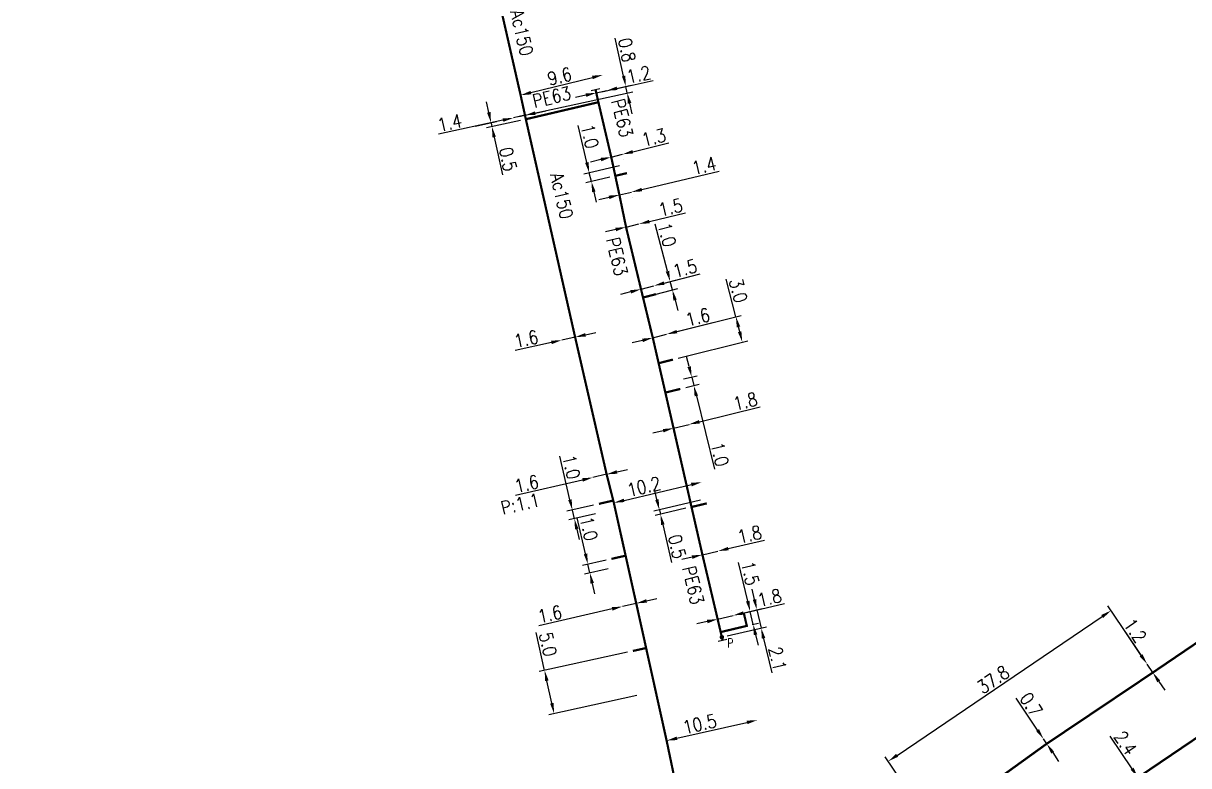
# Model space of a CAD drawing. Header units: millimetres. Extents: x 149999 to 151007, y 125999 to 127005.
# Drawn here: x 150768.9 to 150900.4, y 126681.3 to 126765.1 of the extents above; entities that cross this region are included whole.
import ezdxf
from ezdxf.enums import TextEntityAlignment as Align

# ---------------------------------------------------------------- set-up
doc = ezdxf.new("R2010")
doc.units = ezdxf.units.MM
doc.header["$PDMODE"] = 34
doc.linetypes.add('L_100_AP', pattern=[14, 10, -1.5, 1, -1.5])
doc.linetypes.add('L_100_PE', pattern=[14, 10, -1.5, 1, -1.5])
doc.layers.get('0').update_dxf_attribs({"linetype": 'CONTINUOUS'})
doc.layers.get('DEFPOINTS').update_dxf_attribs({"linetype": 'CONTINUOUS'})
for name, color, linetype in [('L_140', 3, 'CONTINUOUS'), ('L_300', 7, 'CONTINUOUS'), ('L_340', 7, 'CONTINUOUS')]:
    doc.layers.add(name, color=color, linetype=linetype)
doc.layers.add('L_170', color=7, linetype='CONTINUOUS', plot=False)
doc.styles.add('G_ROMANS', font='ROMANS.SHX', dxfattribs={"width": 0.75})
doc.styles.get("Standard").update_dxf_attribs({"font": 'romans.shx', "width": 0.85})
doc.dimstyles.get("Standard").update_dxf_attribs({"dimtxt": 1.5, "dimasz": 1.2, "dimexe": 0.625, "dimexo": 0.625, "dimgap": 0.25, "dimtad": 1, "dimdec": 1, "dimzin": 0, "dimdsep": 46, "dimtxsty": 'Standard', "dimcen": -0.5, "dimadec": 0, "dimazin": 0, "dimtfac": 1, "dimtdec": 1, "dimtmove": 0, "dimatfit": 3, "dimfxl": 0, "dimtolj": 1, "dimtzin": 0, "dimarcsym": 0})

# ---------------------------------------------------------------- blocks, each defined once
blk = doc.blocks.new('L_340_07')
at = {"color": 0, "linetype": 'Continuous', "const_width": 0.25, "flags": 128}
blk.add_lwpolyline([(0, 0), (0.35, 0)], dxfattribs=at)
at = {"color": 0, "linetype": 'Continuous', "flags": 128}
blk.add_lwpolyline([(0.35, -0.5), (0.35, 0.5)], dxfattribs=at)
at = {"color": 0, "linetype": 'Continuous', "width": 0.75, "flags": 3}
for tag, p in [('DEF_LEG', (0.72, -3.47)), ('DEF_COUP', (0.72, -5.97)), ('DEF_TYPE', (0.72, -8.47))]:
    blk.add_attdef(tag, text='', height=1.2, dxfattribs=at).set_placement(p, align=Align.MIDDLE)
blk = doc.blocks.new('*D497')
at = {"layer": 'DEFPOINTS', "color": 0, "linetype": 'Continuous', "transparency": 16777216}
for p in [(150884.04, 126684.3), (150884.04, 126684.3), (150884.41, 126683.76)]:
    blk.add_point(p, dxfattribs=at)
at = {"layer": 'L_140', "color": 0, "linetype": 'Continuous', "lineweight": -2, "transparency": 16777216}
for p, q in [((150883.37, 126685.3), (150880.94, 126688.92)), ((150884.41, 126683.76), (150884.04, 126684.3)), ((150885.08, 126682.77), (150885.75, 126681.77))]:
    blk.add_line(p, q, dxfattribs=at)
at = {"layer": 'L_140', "color": 0, "linetype": 'Continuous', "transparency": 16777216}
for points in [[(150883.54, 126685.41), (150883.21, 126685.19), (150884.04, 126684.3)], [(150885.24, 126682.88), (150884.91, 126682.65), (150884.41, 126683.76)]]:
    blk.add_solid(points, dxfattribs=at)
at = {"layer": 'L_140', "color": 0, "linetype": 'Continuous', "transparency": 16777216, "insert": (150882.65, 126688.17), "char_height": 1.5, "attachment_point": 5, "rotation": 303.8998}
blk.add_mtext('\\A1;0.7', dxfattribs=at)
blk = doc.blocks.new('*D500')
at = {"layer": 'DEFPOINTS', "color": 0, "linetype": 'Continuous', "transparency": 16777216}
for p in [(150891.67, 126698.79), (150895.75, 126692.75), (150871.48, 126674.45)]:
    blk.add_point(p, dxfattribs=at)
at = {"layer": 'L_340', "color": 0, "linetype": 'Continuous', "lineweight": -2, "transparency": 16777216}
for p, q in [((150895.4, 126693.27), (150891.32, 126699.31)), ((150867.52, 126682.45), (150890.67, 126698.12)), ((150871.13, 126674.97), (150866.17, 126682.3))]:
    blk.add_line(p, q, dxfattribs=at)
at = {"layer": 'L_340', "color": 0, "linetype": 'Continuous', "transparency": 16777216}
for points in [[(150890.56, 126698.29), (150890.78, 126697.95), (150891.67, 126698.79)], [(150867.41, 126682.62), (150867.63, 126682.29), (150866.52, 126681.78)]]:
    blk.add_solid(points, dxfattribs=at)
at = {"layer": 'L_340', "color": 0, "linetype": 'Continuous', "transparency": 16777216, "insert": (150878.36, 126691), "char_height": 1.5, "attachment_point": 5, "rotation": 34.0823}
blk.add_mtext('\\A1;37.8', dxfattribs=at)
blk = doc.blocks.new('*D502')
at = {"layer": 'DEFPOINTS', "color": 0, "linetype": 'Continuous', "transparency": 16777216}
for p in [(150894.71, 126679.95), (150896.06, 126677.96), (150896.06, 126677.96)]:
    blk.add_point(p, dxfattribs=at)
at = {"layer": 'L_140', "color": 0, "linetype": 'Continuous', "lineweight": -2, "transparency": 16777216}
for p, q in [((150894.04, 126680.94), (150891.55, 126684.61)), ((150896.06, 126677.96), (150894.71, 126679.95)), ((150896.58, 126678.32), (150896.58, 126678.32)), ((150896.73, 126676.97), (150897.41, 126675.98))]:
    blk.add_line(p, q, dxfattribs=at)
at = {"layer": 'L_140', "color": 0, "linetype": 'Continuous', "transparency": 16777216}
for points in [[(150894.21, 126681.06), (150893.87, 126680.83), (150894.71, 126679.95)], [(150896.9, 126677.08), (150896.57, 126676.86), (150896.06, 126677.96)]]:
    blk.add_solid(points, dxfattribs=at)
at = {"layer": 'L_140', "color": 0, "linetype": 'Continuous', "transparency": 16777216, "insert": (150893.29, 126683.84), "char_height": 1.5, "attachment_point": 5, "rotation": 304.1304}
blk.add_mtext('\\A1;2.4', dxfattribs=at)
blk = doc.blocks.new('*D503')
at = {"layer": 'DEFPOINTS', "color": 0, "linetype": 'Continuous', "transparency": 16777216}
for p in [(150833.17, 126713.8), (150833.17, 126713.8), (150834.73, 126714.16)]:
    blk.add_point(p, dxfattribs=at)
at = {"layer": 'L_140', "color": 0, "linetype": 'Continuous', "lineweight": -2, "transparency": 16777216}
for p, q in [((150834.73, 126714.16), (150833.17, 126713.8)), ((150835.9, 126714.43), (150837.07, 126714.7)), ((150832, 126713.52), (150824.46, 126711.77))]:
    blk.add_line(p, q, dxfattribs=at)
at = {"layer": 'L_140', "color": 0, "linetype": 'Continuous', "transparency": 16777216}
for points in [[(150831.96, 126713.72), (150832.05, 126713.33), (150833.17, 126713.8)], [(150835.85, 126714.62), (150835.94, 126714.23), (150834.73, 126714.16)]]:
    blk.add_solid(points, dxfattribs=at)
at = {"layer": 'L_140', "color": 0, "linetype": 'Continuous', "transparency": 16777216, "insert": (150825.69, 126713.08), "char_height": 1.5, "attachment_point": 5, "rotation": 13.0735}
blk.add_mtext('\\A1;1.6', dxfattribs=at)
blk = doc.blocks.new('*D504')
at = {"layer": 'DEFPOINTS', "color": 0, "linetype": 'Continuous', "transparency": 16777216}
for p in [(150845.47, 126713.28), (150845.47, 126713.28), (150835.54, 126710.95)]:
    blk.add_point(p, dxfattribs=at)
at = {"layer": 'L_140', "color": 0, "linetype": 'Continuous', "lineweight": -2, "transparency": 16777216}
blk.add_line((150836.71, 126711.22), (150844.3, 126713.01), dxfattribs=at)
at = {"layer": 'L_140', "color": 0, "linetype": 'Continuous', "transparency": 16777216}
for points in [[(150844.25, 126713.2), (150844.35, 126712.81), (150845.47, 126713.28)], [(150836.66, 126711.42), (150836.75, 126711.03), (150835.54, 126710.95)]]:
    blk.add_solid(points, dxfattribs=at)
at = {"layer": 'L_140', "color": 0, "linetype": 'Continuous', "transparency": 16777216, "insert": (150838.93, 126712.77), "char_height": 1.5, "attachment_point": 5, "rotation": 13.2183}
blk.add_mtext('\\A1;10.2', dxfattribs=at)
blk = doc.blocks.new('*D505')
at = {"layer": 'DEFPOINTS', "color": 0, "linetype": 'Continuous', "transparency": 16777216}
for p in [(150836.17, 126745.69), (150837.53, 126746.01), (150837.53, 126746.01)]:
    blk.add_point(p, dxfattribs=at)
at = {"layer": 'L_140', "color": 0, "linetype": 'Continuous', "lineweight": -2, "transparency": 16777216}
for p, q in [((150838.7, 126746.29), (150847.43, 126748.36)), ((150835, 126745.41), (150833.83, 126745.14)), ((150836.17, 126745.69), (150837.53, 126746.01)), ((150837.67, 126745.4), (150837.67, 126745.4))]:
    blk.add_line(p, q, dxfattribs=at)
at = {"layer": 'L_140', "color": 0, "linetype": 'Continuous', "transparency": 16777216}
for points in [[(150834.95, 126745.61), (150835.05, 126745.22), (150836.17, 126745.69)], [(150838.65, 126746.48), (150838.74, 126746.09), (150837.53, 126746.01)]]:
    blk.add_solid(points, dxfattribs=at)
at = {"layer": 'L_140', "color": 0, "linetype": 'Continuous', "transparency": 16777216, "insert": (150845.72, 126748.98), "char_height": 1.5, "attachment_point": 5, "rotation": 13.3246}
blk.add_mtext('\\A1;1.4', dxfattribs=at)
blk = doc.blocks.new('*D506')
at = {"layer": 'DEFPOINTS', "color": 0, "linetype": 'Continuous', "transparency": 16777216}
for p in [(150835.25, 126749.96), (150836.51, 126750.27), (150836.51, 126750.27)]:
    blk.add_point(p, dxfattribs=at)
at = {"layer": 'L_140', "color": 0, "linetype": 'Continuous', "lineweight": -2, "transparency": 16777216}
for p, q in [((150837.67, 126750.56), (150841.74, 126751.56)), ((150834.08, 126749.67), (150832.92, 126749.38)), ((150835.25, 126749.96), (150836.51, 126750.27)), ((150835.4, 126749.35), (150835.4, 126749.35)), ((150836.66, 126749.67), (150836.66, 126749.67))]:
    blk.add_line(p, q, dxfattribs=at)
at = {"layer": 'L_140', "color": 0, "linetype": 'Continuous', "transparency": 16777216}
for points in [[(150837.63, 126750.75), (150837.72, 126750.37), (150836.51, 126750.27)], [(150834.03, 126749.87), (150834.13, 126749.48), (150835.25, 126749.96)]]:
    blk.add_solid(points, dxfattribs=at)
at = {"layer": 'L_140', "color": 0, "linetype": 'Continuous', "transparency": 16777216, "insert": (150840.05, 126752.18), "char_height": 1.5, "attachment_point": 5, "rotation": 13.8759}
blk.add_mtext('\\A1;1.3', dxfattribs=at)
blk = doc.blocks.new('*D507')
at = {"layer": 'DEFPOINTS', "color": 0, "linetype": 'Continuous', "transparency": 16777216}
for p in [(150836.92, 126742.06), (150838.38, 126742.41), (150838.38, 126742.41)]:
    blk.add_point(p, dxfattribs=at)
at = {"layer": 'L_140', "color": 0, "linetype": 'Continuous', "lineweight": -2, "transparency": 16777216}
for p, q in [((150839.55, 126742.69), (150843.63, 126743.65)), ((150835.76, 126741.79), (150834.59, 126741.51)), ((150836.92, 126742.06), (150838.38, 126742.41))]:
    blk.add_line(p, q, dxfattribs=at)
at = {"layer": 'L_140', "color": 0, "linetype": 'Continuous', "transparency": 16777216}
for points in [[(150839.51, 126742.88), (150839.6, 126742.49), (150838.38, 126742.41)], [(150835.71, 126741.98), (150835.8, 126741.59), (150836.92, 126742.06)]]:
    blk.add_solid(points, dxfattribs=at)
at = {"layer": 'L_140', "color": 0, "linetype": 'Continuous', "transparency": 16777216, "insert": (150841.94, 126744.28), "char_height": 1.5, "attachment_point": 5, "rotation": 13.3246}
blk.add_mtext('\\A1;1.5', dxfattribs=at)
blk = doc.blocks.new('*D508')
at = {"layer": 'DEFPOINTS', "color": 0, "linetype": 'Continuous', "transparency": 16777216}
for p in [(150839.94, 126729.57), (150841.49, 126729.97), (150841.49, 126729.97)]:
    blk.add_point(p, dxfattribs=at)
at = {"layer": 'L_140', "color": 0, "linetype": 'Continuous', "lineweight": -2, "transparency": 16777216}
for p, q in [((150842.65, 126730.26), (150846.72, 126731.29)), ((150839.94, 126729.57), (150841.49, 126729.97)), ((150838.78, 126729.28), (150837.61, 126728.98))]:
    blk.add_line(p, q, dxfattribs=at)
at = {"layer": 'L_140', "color": 0, "linetype": 'Continuous', "transparency": 16777216}
for points in [[(150838.73, 126729.47), (150838.83, 126729.08), (150839.94, 126729.57)], [(150842.61, 126730.45), (150842.7, 126730.07), (150841.49, 126729.97)]]:
    blk.add_solid(points, dxfattribs=at)
at = {"layer": 'L_140', "color": 0, "linetype": 'Continuous', "transparency": 16777216, "insert": (150845.02, 126731.89), "char_height": 1.5, "attachment_point": 5, "rotation": 14.2262}
blk.add_mtext('\\A1;1.6', dxfattribs=at)
blk = doc.blocks.new('*D509')
at = {"layer": 'DEFPOINTS', "color": 0, "linetype": 'Continuous', "transparency": 16777216}
for p in [(150842.28, 126719.37), (150844.03, 126719.8), (150844.03, 126719.8)]:
    blk.add_point(p, dxfattribs=at)
at = {"layer": 'L_140', "color": 0, "linetype": 'Continuous', "lineweight": -2, "transparency": 16777216}
for p, q in [((150845.2, 126720.08), (150852.07, 126721.77)), ((150841.12, 126719.08), (150839.95, 126718.79)), ((150842.28, 126719.37), (150844.03, 126719.8))]:
    blk.add_line(p, q, dxfattribs=at)
at = {"layer": 'L_140', "color": 0, "linetype": 'Continuous', "transparency": 16777216}
for points in [[(150845.15, 126720.28), (150845.24, 126719.89), (150844.03, 126719.8)], [(150841.07, 126719.27), (150841.16, 126718.89), (150842.28, 126719.37)]]:
    blk.add_solid(points, dxfattribs=at)
at = {"layer": 'L_140', "color": 0, "linetype": 'Continuous', "transparency": 16777216, "insert": (150850.38, 126722.39), "char_height": 1.5, "attachment_point": 5, "rotation": 13.7895}
blk.add_mtext('\\A1;1.8', dxfattribs=at)
blk = doc.blocks.new('*D510')
at = {"layer": 'DEFPOINTS', "color": 0, "linetype": 'Continuous', "transparency": 16777216}
for p in [(150845.54, 126705.09), (150847.3, 126705.5), (150847.3, 126705.5)]:
    blk.add_point(p, dxfattribs=at)
at = {"layer": 'L_140', "color": 0, "linetype": 'Continuous', "lineweight": -2, "transparency": 16777216}
for p, q in [((150848.46, 126705.78), (150852.54, 126706.74)), ((150844.38, 126704.82), (150843.21, 126704.54)), ((150845.54, 126705.09), (150847.3, 126705.5))]:
    blk.add_line(p, q, dxfattribs=at)
at = {"layer": 'L_140', "color": 0, "linetype": 'Continuous', "transparency": 16777216}
for points in [[(150848.42, 126705.97), (150848.51, 126705.58), (150847.3, 126705.5)], [(150844.33, 126705.01), (150844.42, 126704.62), (150845.54, 126705.09)]]:
    blk.add_solid(points, dxfattribs=at)
at = {"layer": 'L_140', "color": 0, "linetype": 'Continuous', "transparency": 16777216, "insert": (150850.86, 126707.37), "char_height": 1.5, "attachment_point": 5, "rotation": 13.2183}
blk.add_mtext('\\A1;1.8', dxfattribs=at)
blk = doc.blocks.new('*D593')
at = {"layer": 'DEFPOINTS', "color": 0, "linetype": 'Continuous', "transparency": 16777216}
for p in [(150834.3, 126759.23), (150834.3, 126759.23), (150825.02, 126756.94)]:
    blk.add_point(p, dxfattribs=at)
at = {"layer": 'L_140', "color": 0, "linetype": 'Continuous', "lineweight": -2, "transparency": 16777216}
blk.add_line((150826.19, 126757.23), (150833.13, 126758.95), dxfattribs=at)
at = {"layer": 'L_140', "color": 0, "linetype": 'Continuous', "transparency": 16777216}
for points in [[(150833.08, 126759.14), (150833.18, 126758.75), (150834.3, 126759.23)], [(150826.14, 126757.43), (150826.24, 126757.04), (150825.02, 126756.94)]]:
    blk.add_solid(points, dxfattribs=at)
at = {"layer": 'L_140', "color": 0, "linetype": 'Continuous', "transparency": 16777216, "insert": (150829.42, 126759.06), "char_height": 1.5, "attachment_point": 5, "rotation": 13.8759}
blk.add_mtext('\\A1;9.6', dxfattribs=at)
blk = doc.blocks.new('*D281')
at = {"layer": 'DEFPOINTS', "color": 0, "linetype": 'Continuous', "transparency": 16777216}
for p in [(150833.56, 126757.2), (150834.74, 126757.46), (150834.74, 126757.46)]:
    blk.add_point(p, dxfattribs=at)
at = {"layer": 'L_340', "color": 0, "linetype": 'Continuous', "lineweight": -2, "transparency": 16777216}
for p, q in [((150835.91, 126757.71), (150840, 126758.61)), ((150833.56, 126757.2), (150834.74, 126757.46)), ((150832.39, 126756.94), (150831.22, 126756.69))]:
    blk.add_line(p, q, dxfattribs=at)
at = {"layer": 'L_340', "color": 0, "linetype": 'Continuous', "transparency": 16777216}
for points in [[(150832.35, 126757.14), (150832.43, 126756.75), (150833.56, 126757.2)], [(150835.86, 126757.91), (150835.95, 126757.52), (150834.74, 126757.46)]]:
    blk.add_solid(points, dxfattribs=at)
at = {"layer": 'L_340', "color": 0, "linetype": 'Continuous', "transparency": 16777216, "insert": (150838.33, 126759.27), "char_height": 1.5, "attachment_point": 5, "rotation": 12.3457}
blk.add_mtext('\\A1;1.2', dxfattribs=at)
blk = doc.blocks.new('*D292')
at = {"layer": 'DEFPOINTS', "color": 0, "linetype": 'Continuous', "transparency": 16777216}
for p in [(150831.17, 126729.64), (150829.66, 126729.3), (150829.66, 126729.3)]:
    blk.add_point(p, dxfattribs=at)
at = {"layer": 'L_140', "color": 0, "linetype": 'Continuous', "lineweight": -2, "transparency": 16777216}
for p, q in [((150831.17, 126729.64), (150829.66, 126729.3)), ((150832.34, 126729.9), (150833.52, 126730.16)), ((150828.49, 126729.04), (150824.4, 126728.13))]:
    blk.add_line(p, q, dxfattribs=at)
at = {"layer": 'L_140', "color": 0, "linetype": 'Continuous', "transparency": 16777216}
for points in [[(150832.3, 126730.1), (150832.39, 126729.71), (150831.17, 126729.64)], [(150828.45, 126729.24), (150828.53, 126728.85), (150829.66, 126729.3)]]:
    blk.add_solid(points, dxfattribs=at)
at = {"layer": 'L_140', "color": 0, "linetype": 'Continuous', "transparency": 16777216, "insert": (150825.64, 126729.43), "char_height": 1.5, "attachment_point": 5, "rotation": 12.5765}
blk.add_mtext('\\A1;1.6', dxfattribs=at)
blk = doc.blocks.new('*D293')
at = {"layer": 'DEFPOINTS', "color": 0, "linetype": 'Continuous', "transparency": 16777216}
for p in [(150819.31, 126753.31), (150821.68, 126753.83), (150825.61, 126754.23)]:
    blk.add_point(p, dxfattribs=at)
at = {"layer": 'L_140', "color": 0, "linetype": 'Continuous', "lineweight": -2, "transparency": 16777216}
for p, q in [((150821.43, 126755), (150821.17, 126756.18)), ((150819.92, 126753.45), (150822.29, 126753.96)), ((150825, 126754.1), (150821.17, 126753.26)), ((150821.68, 126753.83), (150821.78, 126753.39)), ((150822.04, 126752.22), (150822.97, 126747.95))]:
    blk.add_line(p, q, dxfattribs=at)
at = {"layer": 'L_140', "color": 0, "linetype": 'Continuous', "transparency": 16777216}
for points in [[(150821.62, 126755.05), (150821.23, 126754.96), (150821.68, 126753.83)], [(150822.23, 126752.26), (150821.84, 126752.18), (150821.78, 126753.39)]]:
    blk.add_solid(points, dxfattribs=at)
at = {"layer": 'L_140', "color": 0, "linetype": 'Continuous', "transparency": 16777216, "insert": (150823.61, 126749.71), "char_height": 1.5, "attachment_point": 5, "rotation": 282.3457}
blk.add_mtext('\\A1;0.5', dxfattribs=at)
blk = doc.blocks.new('*D294')
at = {"layer": 'DEFPOINTS', "color": 0, "linetype": 'Continuous', "transparency": 16777216}
for p in [(150824.2, 126754.38), (150824.2, 126754.38), (150825.61, 126754.23)]:
    blk.add_point(p, dxfattribs=at)
at = {"layer": 'L_140', "color": 0, "linetype": 'Continuous', "lineweight": -2, "transparency": 16777216}
for p, q in [((150825.51, 126754.67), (150824.2, 126754.38)), ((150825.48, 126754.84), (150825.38, 126755.28)), ((150826.69, 126754.93), (150827.86, 126755.18)), ((150823.02, 126754.12), (150815.74, 126752.53))]:
    blk.add_line(p, q, dxfattribs=at)
at = {"layer": 'L_140', "color": 0, "linetype": 'Continuous', "transparency": 16777216}
for points in [[(150826.64, 126755.12), (150826.73, 126754.73), (150825.51, 126754.67)], [(150822.98, 126754.32), (150823.07, 126753.93), (150824.2, 126754.38)]]:
    blk.add_solid(points, dxfattribs=at)
at = {"layer": 'L_140', "color": 0, "linetype": 'Continuous', "transparency": 16777216, "insert": (150817.01, 126753.83), "char_height": 1.5, "attachment_point": 5, "rotation": 12.3457}
blk.add_mtext('\\A1;1.4', dxfattribs=at)
blk = doc.blocks.new('*D295')
at = {"layer": 'DEFPOINTS', "color": 0, "linetype": 'Continuous', "transparency": 16777216}
for p in [(150838.61, 126735.05), (150840.06, 126735.44), (150840.06, 126735.44)]:
    blk.add_point(p, dxfattribs=at)
at = {"layer": 'L_140', "color": 0, "linetype": 'Continuous', "lineweight": -2, "transparency": 16777216}
for p, q in [((150841.22, 126735.74), (150845.27, 126736.8)), ((150837.44, 126734.75), (150836.28, 126734.45)), ((150838.61, 126735.05), (150840.06, 126735.44))]:
    blk.add_line(p, q, dxfattribs=at)
at = {"layer": 'L_140', "color": 0, "linetype": 'Continuous', "transparency": 16777216}
for points in [[(150837.39, 126734.94), (150837.5, 126734.56), (150838.61, 126735.05)], [(150841.17, 126735.93), (150841.27, 126735.55), (150840.06, 126735.44)]]:
    blk.add_solid(points, dxfattribs=at)
at = {"layer": 'L_140', "color": 0, "linetype": 'Continuous', "transparency": 16777216, "insert": (150843.57, 126737.39), "char_height": 1.5, "attachment_point": 5, "rotation": 14.708}
blk.add_mtext('\\A1;1.5', dxfattribs=at)
blk = doc.blocks.new('*D298')
at = {"layer": 'DEFPOINTS', "color": 0, "linetype": 'Continuous', "transparency": 16777216}
for p in [(150895.74, 126692.74), (150895.74, 126692.74), (150896.38, 126691.79)]:
    blk.add_point(p, dxfattribs=at)
at = {"layer": 'L_140', "color": 0, "linetype": 'Continuous', "lineweight": -2, "transparency": 16777216}
for p, q in [((150895.06, 126693.73), (150892.72, 126697.2)), ((150896.38, 126691.79), (150895.74, 126692.74)), ((150897.05, 126690.79), (150897.72, 126689.8))]:
    blk.add_line(p, q, dxfattribs=at)
at = {"layer": 'L_140', "color": 0, "linetype": 'Continuous', "transparency": 16777216}
for points in [[(150895.23, 126693.85), (150894.9, 126693.62), (150895.74, 126692.74)], [(150897.22, 126690.91), (150896.89, 126690.68), (150896.38, 126691.79)]]:
    blk.add_solid(points, dxfattribs=at)
at = {"layer": 'L_140', "color": 0, "linetype": 'Continuous', "transparency": 16777216, "insert": (150894.38, 126696.53), "char_height": 1.5, "attachment_point": 5, "rotation": 304.0823}
blk.add_mtext('\\A1;1.2', dxfattribs=at)
blk = doc.blocks.new('*D309')
at = {"layer": 'DEFPOINTS', "color": 0, "linetype": 'Continuous', "transparency": 16777216}
for p in [(150833.56, 126757.2), (150837.06, 126757.2), (150824.2, 126754.38)]:
    blk.add_point(p, dxfattribs=at)
at = {"layer": 'L_340', "color": 0, "linetype": 'Continuous', "lineweight": -2, "transparency": 16777216}
for p, q in [((150836.65, 126759.1), (150835.71, 126763.37)), ((150824.81, 126754.52), (150837.67, 126757.33)), ((150834.17, 126757.33), (150837.51, 126758.06)), ((150837.06, 126757.2), (150836.9, 126757.93)), ((150837.32, 126756.03), (150837.58, 126754.85))]:
    blk.add_line(p, q, dxfattribs=at)
at = {"layer": 'L_340', "color": 0, "linetype": 'Continuous', "transparency": 16777216}
for points in [[(150836.84, 126759.15), (150836.45, 126759.06), (150836.9, 126757.93)], [(150837.52, 126756.07), (150837.12, 126755.98), (150837.06, 126757.2)]]:
    blk.add_solid(points, dxfattribs=at)
at = {"layer": 'L_340', "color": 0, "linetype": 'Continuous', "transparency": 16777216, "insert": (150837.03, 126762.04), "char_height": 1.5, "attachment_point": 5, "rotation": 282.3457}
blk.add_mtext('\\A1;0.8', dxfattribs=at)
blk = doc.blocks.new('*D311')
at = {"layer": 'DEFPOINTS', "color": 0, "linetype": 'Continuous', "transparency": 16777216}
for p in [(150836.51, 126699.24), (150836.51, 126699.24), (150838.07, 126699.6)]:
    blk.add_point(p, dxfattribs=at)
at = {"layer": 'L_140', "color": 0, "linetype": 'Continuous', "lineweight": -2, "transparency": 16777216}
for p, q in [((150838.07, 126699.6), (150836.51, 126699.24)), ((150839.24, 126699.87), (150840.41, 126700.14)), ((150835.34, 126698.97), (150827.08, 126697.07))]:
    blk.add_line(p, q, dxfattribs=at)
at = {"layer": 'L_140', "color": 0, "linetype": 'Continuous', "transparency": 16777216}
for points in [[(150835.3, 126699.17), (150835.39, 126698.78), (150836.51, 126699.24)], [(150839.19, 126700.07), (150839.28, 126699.68), (150838.07, 126699.6)]]:
    blk.add_solid(points, dxfattribs=at)
at = {"layer": 'L_140', "color": 0, "linetype": 'Continuous', "transparency": 16777216, "insert": (150828.31, 126698.38), "char_height": 1.5, "attachment_point": 5, "rotation": 12.9959}
blk.add_mtext('\\A1;1.6', dxfattribs=at)
blk = doc.blocks.new('*D313')
at = {"layer": 'DEFPOINTS', "color": 0, "linetype": 'Continuous', "transparency": 16777216}
for p in [(150851.74, 126686.43), (150851.74, 126686.43), (150841.5, 126684.11)]:
    blk.add_point(p, dxfattribs=at)
at = {"layer": 'L_140', "color": 0, "linetype": 'Continuous', "lineweight": -2, "transparency": 16777216}
blk.add_line((150842.67, 126684.38), (150850.57, 126686.16), dxfattribs=at)
at = {"layer": 'L_140', "color": 0, "linetype": 'Continuous', "transparency": 16777216}
for points in [[(150850.53, 126686.36), (150850.62, 126685.97), (150851.74, 126686.43)], [(150842.63, 126684.57), (150842.72, 126684.18), (150841.5, 126684.11)]]:
    blk.add_solid(points, dxfattribs=at)
at = {"layer": 'L_140', "color": 0, "linetype": 'Continuous', "transparency": 16777216, "insert": (150845.23, 126685.98), "char_height": 1.5, "attachment_point": 5, "rotation": 12.7487}
blk.add_mtext('\\A1;10.5', dxfattribs=at)
blk = doc.blocks.new('*D314')
at = {"layer": 'DEFPOINTS', "color": 0, "linetype": 'Continuous', "transparency": 16777216}
for p in [(150849.01, 126698.24), (150849.01, 126698.24), (150847.26, 126697.82)]:
    blk.add_point(p, dxfattribs=at)
at = {"layer": 'L_140', "color": 0, "linetype": 'Continuous', "lineweight": -2, "transparency": 16777216}
for p, q in [((150850.18, 126698.51), (150854.79, 126699.59)), ((150847.26, 126697.82), (150849.01, 126698.24)), ((150848.86, 126698.84), (150848.86, 126698.84)), ((150846.09, 126697.55), (150844.92, 126697.28))]:
    blk.add_line(p, q, dxfattribs=at)
at = {"layer": 'L_140', "color": 0, "linetype": 'Continuous', "transparency": 16777216}
for points in [[(150850.13, 126698.7), (150850.22, 126698.32), (150849.01, 126698.24)], [(150846.04, 126697.74), (150846.13, 126697.35), (150847.26, 126697.82)]]:
    blk.add_solid(points, dxfattribs=at)
at = {"layer": 'L_140', "color": 0, "linetype": 'Continuous', "transparency": 16777216, "insert": (150853.11, 126700.23), "char_height": 1.5, "attachment_point": 5, "rotation": 13.2183}
blk.add_mtext('\\A1;1.8', dxfattribs=at)
blk = doc.blocks.new('*D315')
at = {"layer": 'DEFPOINTS', "color": 0, "linetype": 'Continuous', "transparency": 16777216}
for p in [(150849.01, 126698.24), (150851.69, 126698.87), (150847.74, 126695.78)]:
    blk.add_point(p, dxfattribs=at)
at = {"layer": 'L_300', "color": 0, "linetype": 'Continuous', "lineweight": -2, "transparency": 16777216}
for p, q in [((150851.42, 126700.03), (150851.15, 126701.2)), ((150849.62, 126698.38), (150852.3, 126699.01)), ((150851.69, 126698.87), (150852.17, 126696.82)), ((150848.34, 126695.92), (150852.78, 126696.97)), ((150852.45, 126695.65), (150853.36, 126691.75))]:
    blk.add_line(p, q, dxfattribs=at)
at = {"layer": 'L_300', "color": 0, "linetype": 'Continuous', "transparency": 16777216}
for points in [[(150851.61, 126700.08), (150851.22, 126699.99), (150851.69, 126698.87)], [(150852.64, 126695.7), (150852.25, 126695.61), (150852.17, 126696.82)]]:
    blk.add_solid(points, dxfattribs=at)
at = {"layer": 'L_300', "color": 0, "linetype": 'Continuous', "transparency": 16777216, "insert": (150854.02, 126693.35), "char_height": 1.5, "attachment_point": 5, "rotation": 283.2183}
blk.add_mtext('\\A1;2.1', dxfattribs=at)
blk = doc.blocks.new('*D746')
at = {"layer": 'DEFPOINTS', "color": 0, "linetype": 'Continuous', "transparency": 16777216}
for p in [(150835.27, 126704.62), (150835.5, 126703.64), (150832.84, 126703.04)]:
    blk.add_point(p, dxfattribs=at)
at = {"layer": 'L_170', "color": 0, "linetype": 'Continuous', "lineweight": -2, "transparency": 16777216}
for p, q in [((150832.35, 126705.19), (150831.42, 126709.27)), ((150834.67, 126704.48), (150832, 126703.88)), ((150834.89, 126703.5), (150832.23, 126702.9)), ((150832.84, 126703.04), (150832.61, 126704.02)), ((150833.1, 126701.86), (150833.37, 126700.69))]:
    blk.add_line(p, q, dxfattribs=at)
at = {"layer": 'L_170', "color": 0, "linetype": 'Continuous', "transparency": 16777216}
for points in [[(150832.54, 126705.23), (150832.15, 126705.14), (150832.61, 126704.02)], [(150833.3, 126701.91), (150832.91, 126701.82), (150832.84, 126703.04)]]:
    blk.add_solid(points, dxfattribs=at)
at = {"layer": 'L_170', "color": 0, "linetype": 'Continuous', "transparency": 16777216, "insert": (150832.73, 126708.03), "char_height": 1.5, "attachment_point": 5, "rotation": 282.77}
blk.add_mtext('\\A1;1.0', dxfattribs=at)
blk = doc.blocks.new('*D748')
at = {"layer": 'DEFPOINTS', "color": 0, "linetype": 'Continuous', "transparency": 16777216}
for p in [(150837.69, 126694.23), (150838.76, 126689.34), (150828.8, 126687.16)]:
    blk.add_point(p, dxfattribs=at)
at = {"layer": 'L_170', "color": 0, "linetype": 'Continuous', "lineweight": -2, "transparency": 16777216}
for p, q in [((150827.73, 126692.04), (150826.79, 126696.31)), ((150837.08, 126694.1), (150827.12, 126691.91)), ((150828.54, 126688.33), (150827.99, 126690.87)), ((150838.15, 126689.21), (150828.19, 126687.02))]:
    blk.add_line(p, q, dxfattribs=at)
at = {"layer": 'L_170', "color": 0, "linetype": 'Continuous', "transparency": 16777216}
for points in [[(150828.18, 126690.91), (150827.79, 126690.83), (150827.73, 126692.04)], [(150828.74, 126688.37), (150828.35, 126688.29), (150828.8, 126687.16)]]:
    blk.add_solid(points, dxfattribs=at)
at = {"layer": 'L_170', "color": 0, "linetype": 'Continuous', "transparency": 16777216, "insert": (150828.11, 126694.98), "char_height": 1.5, "attachment_point": 5, "rotation": 282.3828}
blk.add_mtext('\\A1;5.0', dxfattribs=at)
blk = doc.blocks.new('*D749')
at = {"layer": 'DEFPOINTS', "color": 0, "linetype": 'Continuous', "transparency": 16777216}
for p in [(150832.77, 126748.17), (150836.79, 126749.13), (150835.7, 126747.84)]:
    blk.add_point(p, dxfattribs=at)
at = {"layer": 'L_170', "color": 0, "linetype": 'Continuous', "lineweight": -2, "transparency": 16777216}
for p, q in [((150832.5, 126749.34), (150831.51, 126753.52)), ((150836.19, 126748.98), (150832.17, 126748.03)), ((150833.01, 126747.2), (150832.77, 126748.17)), ((150835.1, 126747.7), (150832.4, 126747.06)), ((150833.28, 126746.03), (150833.56, 126744.86))]:
    blk.add_line(p, q, dxfattribs=at)
at = {"layer": 'L_170', "color": 0, "linetype": 'Continuous', "transparency": 16777216}
for points in [[(150832.69, 126749.39), (150832.3, 126749.3), (150832.77, 126748.17)], [(150833.48, 126746.08), (150833.09, 126745.99), (150833.01, 126747.2)]]:
    blk.add_solid(points, dxfattribs=at)
at = {"layer": 'L_170', "color": 0, "linetype": 'Continuous', "transparency": 16777216, "insert": (150832.83, 126752.3), "char_height": 1.5, "attachment_point": 5, "rotation": 283.3246}
blk.add_mtext('\\A1;1.0', dxfattribs=at)
blk = doc.blocks.new('*D750')
at = {"layer": 'DEFPOINTS', "color": 0, "linetype": 'Continuous', "transparency": 16777216}
for p in [(150840.06, 126735.44), (150841.9, 126735.92), (150838.84, 126734.11)]:
    blk.add_point(p, dxfattribs=at)
at = {"layer": 'L_170', "color": 0, "linetype": 'Continuous', "lineweight": -2, "transparency": 16777216}
for p, q in [((150841.6, 126737.08), (150840.2, 126742.39)), ((150840.66, 126735.59), (150842.51, 126736.08)), ((150839.44, 126734.27), (150842.75, 126735.14)), ((150842.15, 126734.98), (150841.9, 126735.92)), ((150842.45, 126733.82), (150842.76, 126732.66))]:
    blk.add_line(p, q, dxfattribs=at)
at = {"layer": 'L_170', "color": 0, "linetype": 'Continuous', "transparency": 16777216}
for points in [[(150841.79, 126737.13), (150841.4, 126737.03), (150841.9, 126735.92)], [(150842.65, 126733.87), (150842.26, 126733.77), (150842.15, 126734.98)]]:
    blk.add_solid(points, dxfattribs=at)
at = {"layer": 'L_170', "color": 0, "linetype": 'Continuous', "transparency": 16777216, "insert": (150841.55, 126741.2), "char_height": 1.5, "attachment_point": 5, "rotation": 284.708}
blk.add_mtext('\\A1;1.0', dxfattribs=at)
blk = doc.blocks.new('*D751')
at = {"layer": 'DEFPOINTS', "color": 0, "linetype": 'Continuous', "transparency": 16777216}
for p in [(150849.32, 126731.95), (150841.49, 126729.97), (150842.22, 126727.11)]:
    blk.add_point(p, dxfattribs=at)
at = {"layer": 'L_170', "color": 0, "linetype": 'Continuous', "lineweight": -2, "transparency": 16777216}
for p, q in [((150849.32, 126731.95), (150848.24, 126736.19)), ((150842.1, 126730.12), (150849.92, 126732.1)), ((150849.75, 126730.25), (150849.61, 126730.79)), ((150842.82, 126727.26), (150850.65, 126729.24))]:
    blk.add_line(p, q, dxfattribs=at)
at = {"layer": 'L_170', "color": 0, "linetype": 'Continuous', "transparency": 16777216}
for points in [[(150849.81, 126730.84), (150849.42, 126730.74), (150849.32, 126731.95)], [(150849.94, 126730.3), (150849.55, 126730.2), (150850.04, 126729.09)]]:
    blk.add_solid(points, dxfattribs=at)
at = {"layer": 'L_170', "color": 0, "linetype": 'Continuous', "transparency": 16777216, "insert": (150849.6, 126734.9), "char_height": 1.5, "attachment_point": 5, "rotation": 284.2262}
blk.add_mtext('\\A1;3.0', dxfattribs=at)
blk = doc.blocks.new('*D752')
at = {"layer": 'DEFPOINTS', "color": 0, "linetype": 'Continuous', "transparency": 16777216}
for p in [(150845.92, 126711.37), (150840.68, 126710.14), (150844.29, 126710.47)]:
    blk.add_point(p, dxfattribs=at)
at = {"layer": 'L_170', "color": 0, "linetype": 'Continuous', "lineweight": -2, "transparency": 16777216}
for p, q in [((150840.41, 126711.31), (150840.13, 126712.48)), ((150845.31, 126711.23), (150840.07, 126710)), ((150843.68, 126710.33), (150840.19, 126709.51)), ((150840.68, 126710.14), (150840.8, 126709.65)), ((150841.07, 126708.49), (150842.07, 126704.23))]:
    blk.add_line(p, q, dxfattribs=at)
at = {"layer": 'L_170', "color": 0, "linetype": 'Continuous', "transparency": 16777216}
for points in [[(150840.6, 126711.36), (150840.21, 126711.26), (150840.68, 126710.14)], [(150841.27, 126708.53), (150840.88, 126708.44), (150840.8, 126709.65)]]:
    blk.add_solid(points, dxfattribs=at)
at = {"layer": 'L_170', "color": 0, "linetype": 'Continuous', "transparency": 16777216, "insert": (150842.68, 126706), "char_height": 1.5, "attachment_point": 5, "rotation": 283.2183}
blk.add_mtext('\\A1;0.5', dxfattribs=at)
blk = doc.blocks.new('*D753')
at = {"layer": 'DEFPOINTS', "color": 0, "linetype": 'Continuous', "transparency": 16777216}
for p in [(150849.01, 126698.24), (150850.93, 126698.69), (150850.55, 126697.06)]:
    blk.add_point(p, dxfattribs=at)
at = {"layer": 'L_170', "color": 0, "linetype": 'Continuous', "lineweight": -2, "transparency": 16777216}
for p, q in [((150850.65, 126699.85), (150849.63, 126704.2)), ((150849.62, 126698.38), (150851.53, 126698.83)), ((150851.27, 126697.23), (150850.93, 126698.69)), ((150851.16, 126697.2), (150851.88, 126697.37)), ((150851.54, 126696.06), (150851.82, 126694.89))]:
    blk.add_line(p, q, dxfattribs=at)
at = {"layer": 'L_170', "color": 0, "linetype": 'Continuous', "transparency": 16777216}
for points in [[(150850.85, 126699.9), (150850.46, 126699.81), (150850.93, 126698.69)], [(150851.74, 126696.1), (150851.35, 126696.01), (150851.27, 126697.23)]]:
    blk.add_solid(points, dxfattribs=at)
at = {"layer": 'L_170', "color": 0, "linetype": 'Continuous', "transparency": 16777216, "insert": (150850.95, 126702.98), "char_height": 1.5, "attachment_point": 5, "rotation": 283.2183}
blk.add_mtext('\\A1;1.5', dxfattribs=at)
blk = doc.blocks.new('*D754')
at = {"layer": 'DEFPOINTS', "color": 0, "linetype": 'Continuous', "transparency": 16777216}
for p in [(150842.81, 126724.77), (150844.33, 126725.14), (150843.05, 126723.8)]:
    blk.add_point(p, dxfattribs=at)
at = {"layer": 'L_170', "color": 0, "linetype": 'Continuous', "lineweight": -2, "transparency": 16777216}
for p, q in [((150844.05, 126726.31), (150843.76, 126727.47)), ((150843.42, 126724.92), (150844.94, 126725.29)), ((150843.66, 126723.94), (150845.18, 126724.32)), ((150844.33, 126725.14), (150844.57, 126724.17)), ((150844.86, 126723), (150846.89, 126714.73))]:
    blk.add_line(p, q, dxfattribs=at)
at = {"layer": 'L_170', "color": 0, "linetype": 'Continuous', "transparency": 16777216}
for points in [[(150844.24, 126726.35), (150843.85, 126726.26), (150844.33, 126725.14)], [(150845.05, 126723.05), (150844.66, 126722.96), (150844.57, 126724.17)]]:
    blk.add_solid(points, dxfattribs=at)
at = {"layer": 'L_170', "color": 0, "linetype": 'Continuous', "transparency": 16777216, "insert": (150847.5, 126716.42), "char_height": 1.5, "attachment_point": 5, "rotation": 283.7895}
blk.add_mtext('\\A1;1.0', dxfattribs=at)
blk = doc.blocks.new('*D756')
at = {"layer": 'DEFPOINTS', "color": 0, "linetype": 'Continuous', "transparency": 16777216}
for p in [(150833.86, 126710.83), (150834.09, 126709.85), (150831.09, 126709.15)]:
    blk.add_point(p, dxfattribs=at)
at = {"layer": 'L_170', "color": 0, "linetype": 'Continuous', "lineweight": -2, "transparency": 16777216}
for p, q in [((150830.59, 126711.3), (150829.44, 126716.21)), ((150833.25, 126710.69), (150830.25, 126709.99)), ((150833.48, 126709.71), (150830.48, 126709.01)), ((150831.09, 126709.15), (150830.86, 126710.13)), ((150831.36, 126707.99), (150831.63, 126706.82))]:
    blk.add_line(p, q, dxfattribs=at)
at = {"layer": 'L_170', "color": 0, "linetype": 'Continuous', "transparency": 16777216}
for points in [[(150830.78, 126711.34), (150830.39, 126711.25), (150830.86, 126710.13)], [(150831.55, 126708.03), (150831.16, 126707.94), (150831.09, 126709.15)]]:
    blk.add_solid(points, dxfattribs=at)
at = {"layer": 'L_170', "color": 0, "linetype": 'Continuous', "transparency": 16777216, "insert": (150830.75, 126714.98), "char_height": 1.5, "attachment_point": 5, "rotation": 283.1176}
blk.add_mtext('\\A1;1.0', dxfattribs=at)
blk = doc.blocks.new('L_300_12')
at = {"color": 0, "linetype": 'Continuous', "const_width": 0.248, "flags": 128}
blk.add_lwpolyline([(-0.13, 0, 1), (0.13, 0, 1)], format="xyb", close=True, dxfattribs=at)
at = {"linetype": 'Continuous', "style": 'G_ROMANS', "width": 0.75}
blk.add_attdef('P', text='', height=1, dxfattribs=at).set_placement((0, 1.33), align=Align.MIDDLE_CENTER)
at = {"color": 0, "linetype": 'Continuous', "width": 0.75, "flags": 3}
for tag, p in [('DEF_LEG', (0, -5)), ('DEF_COUP', (0, -7.5)), ('DEF_TYPE', (0, -10))]:
    blk.add_attdef(tag, text='', height=1.2, dxfattribs=at).set_placement(p, align=Align.MIDDLE)

msp = doc.modelspace()

# ---------------------------------------------------------------- linework, layer by layer
at = {"layer": 'L_140', "linetype": 'L_100_PE', "flags": 128}
msp.add_lwpolyline([(150848.9, 126649.22, 0.25, 0.25, 0), (150845.71, 126664.23, 0.25, 0.25, 0), (150845.71, 126664.23, 0.25, 0.25, 0), (150842.94, 126677.24, 0.25, 0.25, 0), (150841.5, 126684.11, 0.25, 0.25, 0), (150838.07, 126699.6, 0.25, 0.25, 0), (150835.54, 126710.95, 0.25, 0.25, 0), (150834.73, 126714.16, 0.25, 0.25, 0), (150831.17, 126729.64, 0.25, 0.25, 0), (150825.61, 126754.23, 0.25, 0.25, 0), (150825.02, 126756.94, 0.25, 0.25, 0), (150821.7, 126771.51, 0.25, 0.25, 0), (150817.56, 126790.11, 0.25, 0.25, 0), (150815.7, 126797.05, 0.25, 0.25, 0), (150812.85, 126809.9, 0.25, 0.25, 0), (150812.15, 126813.08, 0.25, 0.25, 0), (150811.29, 126816.56, 0.25, 0.25, 0), (150806.36, 126838.12, 0.25, 0.25, 0), (150803.17, 126851.39, 0.25, 0.25, 0), (150799.86, 126865.91, 0.25, 0.25, 0), (150798.79, 126870.53, 0.25, 0.25, 0), (150795.86, 126883.48, 0.25, 0.25, 0), (150794.83, 126888.14, 0.25, 0.25, 0), (150791.32, 126904, 0.25, 0.25, 0), (150787.85, 126918.6, 0.25, 0.25, 0), (150785.85, 126927.73, 0.25, 0.25, 0), (150784.7, 126932.22, 0.25, 0.25, 0), (150783.24, 126938.25, 0.25, 0.25, 0), (150781.53, 126945.38, 0.25, 0.25, 0), (150779.39, 126954.96, 0.25, 0.25, 0), (150777.88, 126961.53, 0.25, 0.25, 0), (150776.72, 126966.69, 0.25, 0.25, 0), (150772.66, 126984.42, 0.25, 0.25, 0), (150770.08, 126995.46, 0.25, 0.25, 0), (150769.47, 126998.11, 0.25, 0.25, 0), (150769.01, 127000, 0, 0, 0)], format="xyseb", dxfattribs=at)
at = {"layer": 'L_140', "linetype": 'L_100_PE'}
for points in [[(150847.74, 126695.78, 0.25, 0.25, 0), (150847.26, 126697.82, 0.25, 0.25, 0), (150845.54, 126705.09, 0.25, 0.25, 0), (150842.28, 126719.37, 0.25, 0.25, 0), (150839.94, 126729.57, 0.25, 0.25, 0), (150838.61, 126735.05, 0.25, 0.25, 0), (150836.92, 126742.06, 0.25, 0.25, 0), (150836.17, 126745.69, 0.25, 0.25, 0), (150835.25, 126749.96, 0.25, 0.25, 0), (150833.8, 126756.15, 0.25, 0.25, 0), (150833.56, 126757.2, 0, 0, 0)], [(150862.78, 126668.67, 0.25, 0.25, 0), (150866.01, 126671.1, 0.25, 0.25, 0), (150867.95, 126671.99, 0.25, 0.25, 0), (150871.48, 126674.45, 0.25, 0.25, 0), (150884.41, 126683.76, 0.25, 0.25, 0), (150896.38, 126691.79, 0.25, 0.25, 0), (150909.45, 126700.66, 0.25, 0.25, 0), (150932.1, 126716.07, 0.25, 0.25, 0), (150932.1, 126716.07, 0.25, 0.25, 0), (150946.3, 126725.51, 0, 0, 0)]]:
    msp.add_lwpolyline(points, format="xyseb", dxfattribs=at)
at = {"layer": 'L_140', "linetype": 'L_100_PE', "const_width": 0.25, "flags": 128}
msp.add_lwpolyline([(150825.61, 126754.23), (150833.8, 126756.15)], dxfattribs=at)
at = {"layer": 'L_140', "linetype": 'L_100_AP', "const_width": 0.25}
msp.add_lwpolyline([(150805.27, 126619.54), (150806.79, 126620.6), (150807.62, 126621.17), (150812.2, 126624.35), (150830.53, 126636.84), (150845.59, 126647.11), (150848.9, 126649.22), (150850, 126649.92), (150850.51, 126650.24), (150866.41, 126660.88), (150877.71, 126668.45), (150876.98, 126669.65), (150884.09, 126674.13), (150884.8, 126672.92), (150894.71, 126679.95), (150919.49, 126696.72)], dxfattribs=at)
at = {"layer": 'L_170', "linetype": 'Continuous', "const_width": 0.25, "flags": 128}
for points in [[(150835.7, 126747.84), (150835.7, 126747.84), (150837.02, 126748.15)], [(150840.3, 126734.49), (150840.3, 126734.49), (150838.84, 126734.11)], [(150842.22, 126727.11), (150840.6, 126726.7)], [(150843.05, 126723.8), (150841.36, 126723.38)], [(150833.86, 126710.83), (150835.47, 126711.2)], [(150844.29, 126710.47), (150846.03, 126710.88)], [(150835.27, 126704.62), (150836.87, 126704.98)], [(150847.6, 126696.36), (150850.55, 126697.06), (150850.21, 126698.52)], [(150839.19, 126694.56), (150837.69, 126694.23)]]:
    msp.add_lwpolyline(points, dxfattribs=at)

# ---------------------------------------------------------------- block references
at = {"layer": 'L_300'}
ref = msp.add_blockref('L_300_12', (150847.74, 126695.78), dxfattribs=dict(at, rotation=283.2429379282815))
ref.add_attrib('P', 'P', dxfattribs={"layer": '0', "linetype": 'Continuous', "height": 1, "style": 'G_ROMANS', "width": 0.75}).set_placement((150848.68, 126695.13), align=Align.MIDDLE_CENTER)
at = {"layer": 'L_340'}
for p, rotation in [((150833.56, 126757.2), 102.6543952228904), ((150847.74, 126695.78), 283.242937928677)]:
    msp.add_blockref('L_340_07', p, dxfattribs=dict(at, rotation=rotation))

# ---------------------------------------------------------------- texts
at = {"layer": 'L_140', "linetype": 'Continuous', "width": 0.85}
for s, rotation, p in [('Ac150', 283.2777, (150823.82, 126766.37)), ('PE63', 13.1052, (150826.56, 126755.51)), ('PE63', 283.8759, (150835.24, 126756.29)), ('Ac150', 283.2777, (150828.33, 126747.96)), ('PE63', 283.55, (150834.66, 126740.67)), ('PE63', 283.55, (150843.26, 126703.59))]:
    msp.add_text(s, height=1.5, rotation=rotation, dxfattribs=at).set_placement(p)
at = {"layer": 'L_140', "linetype": 'Continuous', "insert": (150827.3, 126710.6), "char_height": 1.5, "attachment_point": 9, "rotation": 13.0735}
msp.add_mtext('P:1.1', dxfattribs=at)

# ---------------------------------------------------------------- dimensions: what is measured, and where the dimension line sits
at = {"layer": 'L_140', "linetype": 'Continuous'}
for base, p1, p2, angle, picture, middle in [((150834.296, 126759.2344), (150825.0246, 126756.9441), (150834.296, 126759.2344), 193.8759, '*D593', (150829.6603, 126758.0892)), ((150821.6827, 126753.8313), (150825.6111, 126754.2304), (150819.3117, 126753.3124), 282.3457, '*D293', (150822.6311, 126749.4981)), ((150824.1961, 126754.3814), (150825.6111, 126754.23045), (150824.1961, 126754.3814), 12.34571, '*D294', (150817.22537, 126752.85571)), ((150836.51, 126750.27), (150835.25, 126749.96), (150836.51, 126750.27), 193.8759, '*D506', (150840.29, 126751.21)), ((150837.53, 126746.01), (150836.17, 126745.69), (150837.53, 126746.01), 193.3246, '*D505', (150845.95, 126748.01)), ((150838.38, 126742.41), (150836.92, 126742.06), (150838.38, 126742.41), 193.3246, '*D507', (150842.17, 126743.31)), ((150840.06, 126735.44), (150838.61, 126735.05), (150840.06, 126735.44), 194.708, '*D295', (150843.82, 126736.42)), ((150841.49, 126729.97), (150839.94, 126729.57), (150841.49, 126729.97), 194.2262, '*D508', (150845.27, 126730.92)), ((150829.66, 126729.3), (150831.17, 126729.64), (150829.66, 126729.3), 12.5765, '*D292', (150825.86, 126728.45)), ((150844.03, 126719.8), (150842.28, 126719.37), (150844.03, 126719.8), 193.7895, '*D509', (150850.62, 126721.41)), ((150833.17, 126713.8), (150834.73, 126714.16), (150833.17, 126713.8), 13.0735, '*D503', (150825.91, 126712.11)), ((150845.47, 126713.28), (150835.54, 126710.95), (150845.47, 126713.28), 193.2183, '*D504', (150839.15, 126711.8)), ((150847.3, 126705.5), (150845.54, 126705.09), (150847.3, 126705.5), 193.2183, '*D510', (150851.09, 126706.39)), ((150849.01, 126698.24), (150847.26, 126697.82), (150849.01, 126698.24), 193.2183, '*D314', (150853.33, 126699.25)), ((150836.51, 126699.24), (150838.07, 126699.6), (150836.51, 126699.24), 12.9959, '*D311', (150828.54, 126697.4)), ((150895.7354, 126692.7395), (150896.3798, 126691.787), (150895.7354, 126692.7395), 304.0823, '*D298', (150893.5529, 126695.9652)), ((150884.04395, 126684.3006), (150884.40648, 126683.76109), (150884.04395, 126684.3006), 303.89983, '*D497', (150881.82095, 126687.6088)), ((150851.74, 126686.43), (150841.5, 126684.11), (150851.74, 126686.43), 192.7487, '*D313', (150845.45, 126685)), ((150896.06, 126677.96), (150894.71, 126679.95), (150896.06, 126677.96), 124.1304, '*D502', (150892.46, 126683.28))]:
    dim = msp.add_linear_dim(base=base, p1=p1, p2=p2, angle=angle, dimstyle='Standard', dxfattribs=at)
    dim.commit()
    dim.dimension.update_dxf_attribs({"geometry": picture, "text_midpoint": middle, "dimtype": 160})
at = {"layer": 'L_170', "linetype": 'Continuous'}
for base, p1, p2, angle, picture, middle in [((150832.77, 126748.17), (150835.7, 126747.84), (150836.79, 126749.13), 283.3246, '*D749', (150831.85, 126752.07)), ((150841.9, 126735.92), (150838.84, 126734.11), (150840.06, 126735.44), 284.708, '*D750', (150840.58, 126740.94)), ((150849.3183, 126731.9495), (150842.2168, 126727.1058), (150841.4918, 126729.9653), 284.2262, '*D751', (150848.6337, 126734.6498)), ((150844.33, 126725.14), (150843.05, 126723.8), (150842.81, 126724.77), 283.7895, '*D754', (150846.53, 126716.18)), ((150831.09, 126709.15), (150833.86, 126710.83), (150834.09, 126709.85), 103.1176, '*D756', (150829.78, 126714.75)), ((150840.68, 126710.14), (150844.29, 126710.47), (150845.92, 126711.37), 283.2183, '*D752', (150841.71, 126705.77)), ((150832.84, 126703.04), (150835.27, 126704.62), (150835.5, 126703.64), 102.77, '*D746', (150831.75, 126707.81)), ((150850.93, 126698.69), (150850.55, 126697.06), (150849.01, 126698.24), 283.2183, '*D753', (150849.97, 126702.75)), ((150828.8, 126687.16), (150837.69, 126694.23), (150838.76, 126689.34), 102.3828, '*D748', (150827.13, 126694.77))]:
    dim = msp.add_linear_dim(base=base, p1=p1, p2=p2, angle=angle, dimstyle='Standard', dxfattribs=at)
    dim.commit()
    dim.dimension.update_dxf_attribs({"geometry": picture, "text_midpoint": middle, "dimtype": 160})
at = {"layer": 'L_300', "linetype": 'Continuous'}
dim = msp.add_linear_dim(base=(150851.69, 126698.87), p1=(150847.74, 126695.78), p2=(150849.01, 126698.24), angle=283.2183, dimstyle='Standard', dxfattribs=at)
dim.commit()
dim.dimension.update_dxf_attribs({"geometry": '*D315', "text_midpoint": (150853.04, 126693.12), "dimtype": 160})
at = {"layer": 'L_340', "linetype": 'Continuous'}
dim = msp.add_linear_dim(base=(150837.06, 126757.2), p1=(150833.56, 126757.2), p2=(150824.2, 126754.38), angle=102.3457, dimstyle='Standard', dxfattribs=at)
dim.commit()
dim.dimension.update_dxf_attribs({"geometry": '*D309', "text_midpoint": (150836.05, 126761.82), "dimtype": 160})
dim = msp.add_linear_dim(base=(150834.74, 126757.46), p1=(150833.56, 126757.2), p2=(150834.74, 126757.46), angle=192.3457, dimstyle='Standard', override={"dimscale": 1, "dimlfac": 1, "dimlunit": 2}, dxfattribs=at)
dim.commit()
dim.dimension.update_dxf_attribs({"geometry": '*D281', "text_midpoint": (150838.54, 126758.29), "dimtype": 160})
dim = msp.add_linear_dim(base=(150891.67, 126698.79), p1=(150871.48, 126674.45), p2=(150895.75, 126692.75), angle=214.0823, text='37.8', dimstyle='Standard', dxfattribs=at)
dim.commit()
dim.dimension.update_dxf_attribs({"geometry": '*D500', "text_midpoint": (150878.92, 126690.17), "dimtype": 160})

doc.saveas('drawing.dxf')
